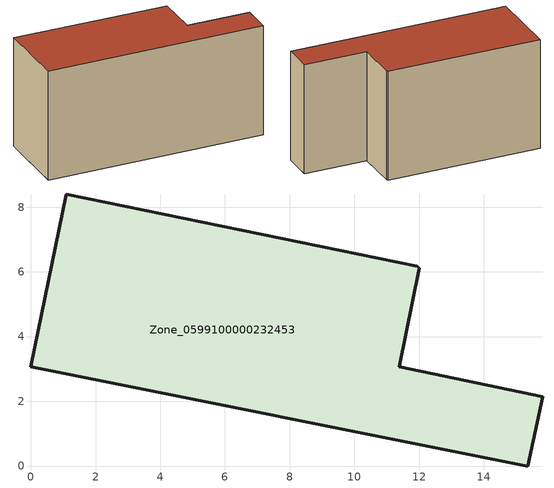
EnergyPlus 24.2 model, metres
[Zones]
Zone_0599100000232453
 floor ground (C_G): 11.94,6.18 12.01,6.11 11.38,3.06 15.82,2.14 15.36,0 0,3.07 1.1,8.41 z0
 wall outside (C_F): 0,3.07 15.36,0 15.82,2.14 11.38,3.06 12.01,6.11 11.94,6.18 1.1,8.41 0,3.07 z0:8.02
 roof outside (C_R): 11.94,6.18 1.1,8.41 0,3.07 15.36,0 15.82,2.14 11.38,3.06 12.01,6.11 z8.02
[BUILDING]
Pand.0599100000232453: North Axis=0; Terrain=City; Loads Convergence Tolerance Value=0.04; Temperature Convergence Tolerance Value=0.4; Solar Distribution=FullExterior; Maximum Number of Warmup Days=25; Minimum Number of Warmup Days=1
[Site:Location]
Rotterdam.The.Hague.AP_ZH_NLD Design_Conditions: Latitude=51.96; Longitude=4.45; Time Zone=1; Elevation=-4.5
[SITE:GROUNDTEMPERATURE:BUILDINGSURFACE]
18, 18, 18, 18, 18, 18, 18, 18, 18, 18, 18, 18
[MATERIAL] Thermal Absorptance=0.9; Solar Absorptance=0.7; Visible Absorptance=0.7
Name | Roughness | Thickness | Conductivity | Density | Specific Heat
G.TI.1975-1991 | MediumSmooth | 0.15 | 0.288461 | 540 | 1210
F.TI.1975-1991 | Rough | 0.3 | 0.230769 | 1920 | 840
R.TI.1975-1991 | MediumRough | 0.2 | 0.153846 | 1500 | 1000
[CONSTRUCTION]
C_G: G.TI.1975-1991
C_F: F.TI.1975-1991
C_R: R.TI.1975-1991
[ZONE]
Zone_0599100000232453: Type=1; Multiplier=1; Ceiling Height=Autocalculate; Volume=Autocalculate; Floor Area=autocalculate; Part of Total Floor Area=Yes
[ZONEINFILTRATION:DESIGNFLOWRATE]
Infil_Zone_0599100000232453: Zone or ZoneList or Space or SpaceList=Zone_0599100000232453; Schedule=AlwaysOn; Design Flow Rate Calculation Method=Flow/Area; Flow Rate per Floor Area=0.003; Constant Term Coefficient=1; Temperature Term Coefficient=0; Velocity Term Coefficient=0; Velocity Squared Term Coefficient=0
[HVACTEMPLATE:ZONE:IDEALLOADSAIRSYSTEM]
Zone_0599100000232453: Maximum Heating Supply Air Temperature=50; Minimum Cooling Supply Air Temperature=13; Maximum Heating Supply Air Humidity Ratio=0.0156; Minimum Cooling Supply Air Humidity Ratio=0.0077; Heating Limit=NoLimit; Cooling Limit=NoLimit; Dehumidification Control Type=ConstantSensibleHeatRatio; Cooling Sensible Heat Ratio=0.7; Dehumidification Setpoint=60; Humidification Control Type=None; Humidification Setpoint=30; Outdoor Air Method=None; Outdoor Air Flow Rate per Person=0.00944; Outdoor Air Flow Rate per Zone Floor Area=0; Outdoor Air Flow Rate per Zone=0; Demand Controlled Ventilation Type=None; Outdoor Air Economizer Type=NoEconomizer; Heat Recovery Type=None; Sensible Heat Recovery Effectiveness=0.7; Latent Heat Recovery Effectiveness=0.65
[ZONECONTROL:THERMOSTAT]
ThermostatControl_Zone_0599100000232453: Zone or ZoneList=Zone_0599100000232453; Control Type Schedule=DualSetpointControlType; Control 1=Thermostat_Zone_0599100000232453; Temperature Difference Between Cutout And Setpoint=0
[THERMOSTATSETPOINT:DUALSETPOINT]
Thermostat_Zone_0599100000232453: Heating Setpoint Temperature Schedule=HeatingSetpoint_Zone_0599100000232453; Cooling Setpoint Temperature Schedule=CoolingSetpoint_Zone_0599100000232453
[SCHEDULE:COMPACT]
HeatingSetpoint_Zone_0599100000232453: Through: 12/31, For: AllDays, Until: 24:00, 21
CoolingSetpoint_Zone_0599100000232453: Through: 12/31, For: AllDays, Until: 24:00, 24
DualSetpointControlType: Through: 12/31, For: AllDays, Until: 24:00, 4
AlwaysOn: Through: 12/31, For: AllDays, Until: 24:00, 1
